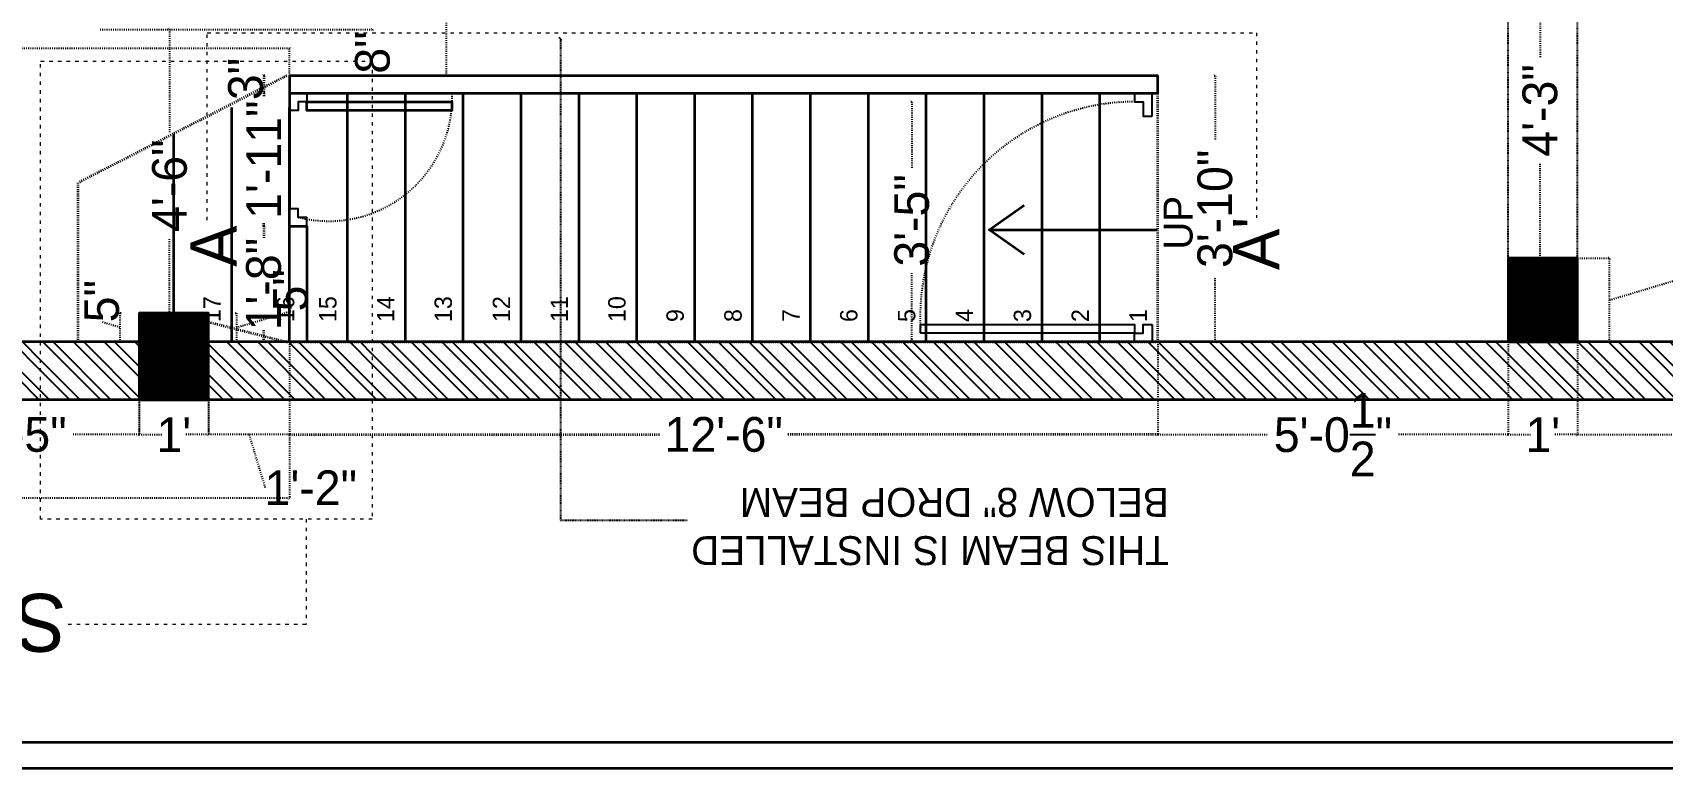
# Model space of a CAD drawing. Header units: inches. Extents: x -109431 to 29005, y -34715 to -1756.
# Drawn here: x -57856.7 to -57575.1, y -12871.1 to -12744 of the extents above; entities that cross this region are included whole.
import ezdxf

# ---------------------------------------------------------------- set-up
doc = ezdxf.new("R2010")
doc.units = ezdxf.units.IN
doc.header["$LTSCALE"] = 0.05
doc.header["$MEASUREMENT"] = 0
doc.header["$PDMODE"] = 3
doc.header["$PDSIZE"] = -4
doc.linetypes.add('ACAD_ISO03W100', pattern=[30, 12, -18])
doc.linetypes.add('DASHED2', pattern=[0.375, 0.25, -0.125])
doc.layers.get('Defpoints').update_dxf_attribs({"linetype": 'DASHED2'})
for name, color, linetype in [('beam', 80, 'DASHED2'), ('Column', 6, 'Continuous'), ('Dim', 4, 'Continuous'), ('Door', 3, 'Continuous'), ('text', 4, 'Continuous')]:
    doc.layers.add(name, color=color, linetype=linetype)
doc.layers.add('hatch', color=7, linetype='Continuous', lineweight=25)
doc.layers.add('WALL', color=7, linetype='Continuous', lineweight=35)
doc.styles.get("Standard").update_dxf_attribs({"font": 'stylu.ttf', "height": 6})
doc.dimstyles.new('STANDARD$0', dxfattribs={"dimscale": 0, "dimtxt": 4, "dimasz": 0.5, "dimexe": 0, "dimexo": 0, "dimgap": 0, "dimtad": 0, "dimzin": 0, "dimdsep": 46, "dimlunit": 4, "dimtxsty": 'Standard', "dimblk": 'ARCHTICK', "dimcen": 0.09375, "dimclrd": 256, "dimclre": 8, "dimclrt": 7, "dimadec": 0, "dimazin": 0, "dimtfac": 1, "dimtofl": 0, "dimtmove": 1, "dimatfit": 3, "dimldrblk": 'OBLIQUE', "dimfxl": 0.1875, "dimtolj": 1, "dimtzin": 0, "dimlwd": -1, "dimlwe": -1, "dimarcsym": 0})
pattern_1 = [(135, (-61807.3236, -97070.7595), (-2.65165043, -2.65165043), []), (135, (-61807.3236, -97068.9917), (-2.65165043, -2.65165043), [])]
pattern_2 = [(135, (-61807.32359, -97070.75951), (-0.08838834765, -0.08838834765), [])]

# ---------------------------------------------------------------- blocks, each defined once
blk = doc.blocks.new('_ArchTick')
at = {"color": 0, "const_width": 0.15}
blk.add_lwpolyline([(-0.5, -0.5), (0.5, 0.5)], dxfattribs=at)
blk = doc.blocks.new('*D245')
at = {"layer": 'Defpoints', "color": 0, "ltscale": 0.25, "transparency": 16777216}
for p in [(-57589.77, -12794.96), (-57426.77, -12797.46), (-57589.77, -12813.47)]:
    blk.add_point(p, dxfattribs=at)
at = {"layer": 'Dim', "color": 8, "linetype": 'ACAD_ISO03W100', "ltscale": 0.25, "transparency": 16777216}
for p, q in [((-57589.77, -12794.96), (-57589.77, -12813.47)), ((-57426.77, -12797.46), (-57426.77, -12813.47))]:
    blk.add_line(p, q, dxfattribs=at)
at = {"layer": 'Dim', "linetype": 'ACAD_ISO03W100', "ltscale": 0.25, "transparency": 16777216}
for p, q in [((-57589.77, -12813.47), (-57519.16, -12813.47)), ((-57426.77, -12813.47), (-57497.38, -12813.47))]:
    blk.add_line(p, q, dxfattribs=at)
at = {"layer": 'Dim', "ltscale": 0.25, "transparency": 16777216, "xscale": 0.5, "yscale": 0.5, "zscale": 0.5, "rotation": 180}
blk.add_blockref('_ArchTick', (-57589.77, -12813.47), dxfattribs=at)
at = {"layer": 'Dim', "ltscale": 0.25, "transparency": 16777216, "xscale": 0.5, "yscale": 0.5, "zscale": 0.5}
blk.add_blockref('_ArchTick', (-57426.77, -12813.47), dxfattribs=at)
at = {"layer": 'Dim', "color": 7, "ltscale": 0.25, "transparency": 16777216, "insert": (-57508.27, -12813.47), "char_height": 6, "attachment_point": 5}
blk.add_mtext('\\A1;13\'-7"', dxfattribs=at)
blk = doc.blocks.new('_OBLIQUE')
at = {"color": 0, "linetype": 'ByBlock'}
blk.add_line((-0.5, -0.5), (0.5, 0.5), dxfattribs=at)
blk = doc.blocks.new('*D246')
at = {"layer": 'Defpoints', "color": 0, "ltscale": 0.25, "transparency": 16777216}
for p in [(-57662.27, -12797.46), (-57601.77, -12797.46), (-57662.27, -12813.47)]:
    blk.add_point(p, dxfattribs=at)
at = {"layer": 'Dim', "color": 8, "linetype": 'ACAD_ISO03W100', "ltscale": 0.25, "transparency": 16777216}
for p, q in [((-57662.27, -12797.46), (-57662.27, -12813.47)), ((-57601.77, -12797.46), (-57601.77, -12813.47))]:
    blk.add_line(p, q, dxfattribs=at)
at = {"layer": 'Dim', "linetype": 'ACAD_ISO03W100', "ltscale": 0.25, "transparency": 16777216}
for p, q in [((-57662.27, -12813.47), (-57643.23, -12813.47)), ((-57601.77, -12813.47), (-57620.81, -12813.47))]:
    blk.add_line(p, q, dxfattribs=at)
at = {"layer": 'Dim', "ltscale": 0.25, "transparency": 16777216, "xscale": 0.5, "yscale": 0.5, "zscale": 0.5, "rotation": 180}
blk.add_blockref('_ArchTick', (-57662.27, -12813.47), dxfattribs=at)
at = {"layer": 'Dim', "ltscale": 0.25, "transparency": 16777216, "xscale": 0.5, "yscale": 0.5, "zscale": 0.5}
blk.add_blockref('_ArchTick', (-57601.77, -12813.47), dxfattribs=at)
at = {"layer": 'Dim', "color": 7, "ltscale": 0.25, "transparency": 16777216, "insert": (-57632.02, -12813.47), "char_height": 6, "attachment_point": 5}
blk.add_mtext('\\A1;5\'-0{\\H1x;\\S1/2;}"', dxfattribs=at)
blk = doc.blocks.new('*D247')
at = {"layer": 'Defpoints', "color": 0, "ltscale": 0.25, "transparency": 16777216}
for p in [(-57589.77, -12782.96), (-57584.24, -12782.96), (-57589.77, -12797.46)]:
    blk.add_point(p, dxfattribs=at)
at = {"layer": 'Dim', "color": 8, "linetype": 'ACAD_ISO03W100', "ltscale": 0.25, "transparency": 16777216}
for p, q in [((-57589.77, -12782.96), (-57584.24, -12782.96)), ((-57589.77, -12797.46), (-57584.24, -12797.46))]:
    blk.add_line(p, q, dxfattribs=at)
at = {"layer": 'Dim', "linetype": 'ACAD_ISO03W100', "ltscale": 0.25, "transparency": 16777216}
for p, q in [((-57584.24, -12797.46), (-57584.24, -12782.96)), ((-57584.24, -12790.21), (-57562.98, -12783.83))]:
    blk.add_line(p, q, dxfattribs=at)
at = {"layer": 'Dim', "ltscale": 0.25, "transparency": 16777216, "xscale": 0.5, "yscale": 0.5, "zscale": 0.5}
for p, rotation in [((-57584.24, -12782.96), 90), ((-57584.24, -12797.46), 270)]:
    blk.add_blockref('_ArchTick', p, dxfattribs=dict(at, rotation=rotation))
at = {"layer": 'Dim', "color": 7, "ltscale": 0.25, "transparency": 16777216, "insert": (-57562.98, -12773.57), "char_height": 6, "attachment_point": 5, "rotation": 90}
blk.add_mtext('\\A1;1\'-2{\\H1x;\\S1/2;}"', dxfattribs=at)
blk = doc.blocks.new('*D248')
at = {"layer": 'Defpoints', "color": 0, "ltscale": 0.25, "transparency": 16777216}
for p in [(-57608.77, -12731.96), (-57596.24, -12731.96), (-57589.77, -12782.96)]:
    blk.add_point(p, dxfattribs=at)
at = {"layer": 'Dim', "color": 8, "linetype": 'ACAD_ISO03W100', "ltscale": 0.25, "transparency": 16777216}
for p, q in [((-57608.77, -12731.96), (-57596.24, -12731.96)), ((-57589.77, -12782.96), (-57596.24, -12782.96))]:
    blk.add_line(p, q, dxfattribs=at)
at = {"layer": 'Dim', "linetype": 'ACAD_ISO03W100', "ltscale": 0.25, "transparency": 16777216}
for p, q in [((-57596.24, -12731.96), (-57596.24, -12748.37)), ((-57596.24, -12782.96), (-57596.24, -12766.54))]:
    blk.add_line(p, q, dxfattribs=at)
at = {"layer": 'Dim', "ltscale": 0.25, "transparency": 16777216, "xscale": 0.5, "yscale": 0.5, "zscale": 0.5}
for p, rotation in [((-57596.24, -12731.96), 90), ((-57596.24, -12782.96), 270)]:
    blk.add_blockref('_ArchTick', p, dxfattribs=dict(at, rotation=rotation))
at = {"layer": 'Dim', "color": 7, "ltscale": 0.25, "transparency": 16777216, "insert": (-57596.24, -12757.46), "char_height": 6, "attachment_point": 5, "rotation": 90}
blk.add_mtext('\\A1;4\'-3"', dxfattribs=at)
blk = doc.blocks.new('*D251')
at = {"layer": 'Defpoints', "color": 0, "ltscale": 0.25, "transparency": 16777216}
for p in [(-57589.77, -12794.96), (-57601.77, -12797.46), (-57601.77, -12813.47)]:
    blk.add_point(p, dxfattribs=at)
at = {"layer": 'Dim', "color": 8, "linetype": 'ACAD_ISO03W100', "ltscale": 0.25, "transparency": 16777216}
for p, q in [((-57589.77, -12794.96), (-57589.77, -12813.47)), ((-57601.77, -12797.46), (-57601.77, -12813.47))]:
    blk.add_line(p, q, dxfattribs=at)
at = {"layer": 'Dim', "linetype": 'ACAD_ISO03W100', "ltscale": 0.25, "transparency": 16777216}
for p, q in [((-57601.77, -12813.47), (-57597.85, -12813.47)), ((-57589.77, -12813.47), (-57593.69, -12813.47))]:
    blk.add_line(p, q, dxfattribs=at)
at = {"layer": 'Dim', "ltscale": 0.25, "transparency": 16777216, "xscale": 0.5, "yscale": 0.5, "zscale": 0.5, "rotation": 180}
blk.add_blockref('_ArchTick', (-57601.77, -12813.47), dxfattribs=at)
at = {"layer": 'Dim', "ltscale": 0.25, "transparency": 16777216, "xscale": 0.5, "yscale": 0.5, "zscale": 0.5}
blk.add_blockref('_ArchTick', (-57589.77, -12813.47), dxfattribs=at)
at = {"layer": 'Dim', "color": 7, "ltscale": 0.25, "transparency": 16777216, "insert": (-57595.77, -12813.47), "char_height": 6, "attachment_point": 5}
blk.add_mtext("\\A1;1'", dxfattribs=at)
blk = doc.blocks.new('*D252')
at = {"layer": 'Defpoints', "color": 0, "ltscale": 0.25, "transparency": 16777216}
for p in [(-57826.27, -12797.46), (-57812.27, -12797.46), (-57826.27, -12813.47)]:
    blk.add_point(p, dxfattribs=at)
at = {"layer": 'Dim', "color": 8, "linetype": 'ACAD_ISO03W100', "ltscale": 0.25, "transparency": 16777216}
for p, q in [((-57826.27, -12797.46), (-57826.27, -12813.47)), ((-57812.27, -12797.46), (-57812.27, -12813.47))]:
    blk.add_line(p, q, dxfattribs=at)
at = {"layer": 'Dim', "linetype": 'ACAD_ISO03W100', "ltscale": 0.25, "transparency": 16777216}
for p, q in [((-57812.27, -12813.47), (-57826.27, -12813.47)), ((-57819.27, -12813.47), (-57816.52, -12822.64))]:
    blk.add_line(p, q, dxfattribs=at)
at = {"layer": 'Dim', "ltscale": 0.25, "transparency": 16777216, "xscale": 0.5, "yscale": 0.5, "zscale": 0.5, "rotation": 180}
blk.add_blockref('_ArchTick', (-57826.27, -12813.47), dxfattribs=at)
at = {"layer": 'Dim', "ltscale": 0.25, "transparency": 16777216, "xscale": 0.5, "yscale": 0.5, "zscale": 0.5}
blk.add_blockref('_ArchTick', (-57812.27, -12813.47), dxfattribs=at)
at = {"layer": 'Dim', "color": 7, "ltscale": 0.25, "transparency": 16777216, "insert": (-57808.6, -12822.64), "char_height": 6, "attachment_point": 5}
blk.add_mtext('\\A1;1\'-2"', dxfattribs=at)
blk = doc.blocks.new('*D253')
at = {"layer": 'Defpoints', "color": 0, "ltscale": 0.25, "transparency": 16777216}
for p in [(-57826.27, -12792.46), (-57826.27, -12797.46), (-57821.47, -12797.46)]:
    blk.add_point(p, dxfattribs=at)
at = {"layer": 'Dim', "color": 8, "linetype": 'ACAD_ISO03W100', "ltscale": 0.25, "transparency": 16777216}
for p, q in [((-57821.65, -12792.46), (-57821.47, -12792.46)), ((-57821.65, -12797.46), (-57821.47, -12797.46))]:
    blk.add_line(p, q, dxfattribs=at)
at = {"layer": 'Dim', "linetype": 'ACAD_ISO03W100', "ltscale": 0.25, "transparency": 16777216}
for p, q in [((-57821.47, -12794.96), (-57812.08, -12792.14)), ((-57821.47, -12792.46), (-57821.47, -12797.46))]:
    blk.add_line(p, q, dxfattribs=at)
at = {"layer": 'Dim', "ltscale": 0.25, "transparency": 16777216, "xscale": 0.5, "yscale": 0.5, "zscale": 0.5}
for p, rotation in [((-57821.47, -12792.46), 90), ((-57821.47, -12797.46), 270)]:
    blk.add_blockref('_ArchTick', p, dxfattribs=dict(at, rotation=rotation))
at = {"layer": 'Dim', "color": 7, "ltscale": 0.25, "transparency": 16777216, "insert": (-57812.08, -12788.53), "char_height": 6, "attachment_point": 5, "rotation": 90}
blk.add_mtext('\\A1;5"', dxfattribs=at)
blk = doc.blocks.new('*D254')
at = {"layer": 'Defpoints', "color": 0, "ltscale": 0.25, "transparency": 16777216}
for p in [(-57838.27, -12792.46), (-57826.27, -12792.46), (-57838.27, -12813.47)]:
    blk.add_point(p, dxfattribs=at)
at = {"layer": 'Dim', "color": 8, "linetype": 'ACAD_ISO03W100', "ltscale": 0.25, "transparency": 16777216}
for p, q in [((-57838.27, -12792.46), (-57838.27, -12813.47)), ((-57826.27, -12792.46), (-57826.27, -12813.47))]:
    blk.add_line(p, q, dxfattribs=at)
at = {"layer": 'Dim', "linetype": 'ACAD_ISO03W100', "ltscale": 0.25, "transparency": 16777216}
for p, q in [((-57838.27, -12813.47), (-57834.35, -12813.47)), ((-57826.27, -12813.47), (-57830.19, -12813.47))]:
    blk.add_line(p, q, dxfattribs=at)
at = {"layer": 'Dim', "ltscale": 0.25, "transparency": 16777216, "xscale": 0.5, "yscale": 0.5, "zscale": 0.5, "rotation": 180}
blk.add_blockref('_ArchTick', (-57838.27, -12813.47), dxfattribs=at)
at = {"layer": 'Dim', "ltscale": 0.25, "transparency": 16777216, "xscale": 0.5, "yscale": 0.5, "zscale": 0.5}
blk.add_blockref('_ArchTick', (-57826.27, -12813.47), dxfattribs=at)
at = {"layer": 'Dim', "color": 7, "ltscale": 0.25, "transparency": 16777216, "insert": (-57832.27, -12813.47), "char_height": 6, "attachment_point": 5}
blk.add_mtext("\\A1;1'", dxfattribs=at)
blk = doc.blocks.new('*D255')
at = {"layer": 'Defpoints', "color": 0, "ltscale": 0.25, "transparency": 16777216}
for p in [(-57838.27, -12792.46), (-57841.58, -12797.46), (-57838.27, -12797.46)]:
    blk.add_point(p, dxfattribs=at)
at = {"layer": 'Dim', "linetype": 'ACAD_ISO03W100', "ltscale": 0.25, "transparency": 16777216}
for p, q in [((-57841.58, -12794.96), (-57844.71, -12794.02)), ((-57841.58, -12792.46), (-57841.58, -12797.46))]:
    blk.add_line(p, q, dxfattribs=at)
at = {"layer": 'Dim', "color": 8, "linetype": 'ACAD_ISO03W100', "ltscale": 0.25, "transparency": 16777216}
for p, q in [((-57841.39, -12792.46), (-57841.58, -12792.46)), ((-57841.39, -12797.46), (-57841.58, -12797.46))]:
    blk.add_line(p, q, dxfattribs=at)
at = {"layer": 'Dim', "ltscale": 0.25, "transparency": 16777216, "xscale": 0.5, "yscale": 0.5, "zscale": 0.5}
for p, rotation in [((-57841.58, -12792.46), 90), ((-57841.58, -12797.46), 270)]:
    blk.add_blockref('_ArchTick', p, dxfattribs=dict(at, rotation=rotation))
at = {"layer": 'Dim', "color": 7, "ltscale": 0.25, "transparency": 16777216, "insert": (-57844.71, -12790.41), "char_height": 6, "attachment_point": 5, "rotation": 90}
blk.add_mtext('\\A1;5"', dxfattribs=at)
blk = doc.blocks.new('*D256')
at = {"layer": 'Defpoints', "color": 0, "ltscale": 0.25, "transparency": 16777216}
for p in [(-57879.27, -12797.46), (-57838.27, -12797.46), (-57879.27, -12813.47)]:
    blk.add_point(p, dxfattribs=at)
at = {"layer": 'Dim', "color": 8, "linetype": 'ACAD_ISO03W100', "ltscale": 0.25, "transparency": 16777216}
for p, q in [((-57879.27, -12797.46), (-57879.27, -12813.47)), ((-57838.27, -12797.46), (-57838.27, -12813.47))]:
    blk.add_line(p, q, dxfattribs=at)
at = {"layer": 'Dim', "linetype": 'ACAD_ISO03W100', "ltscale": 0.25, "transparency": 16777216}
for p, q in [((-57879.27, -12813.47), (-57867.75, -12813.47)), ((-57838.27, -12813.47), (-57849.79, -12813.47))]:
    blk.add_line(p, q, dxfattribs=at)
at = {"layer": 'Dim', "ltscale": 0.25, "transparency": 16777216, "xscale": 0.5, "yscale": 0.5, "zscale": 0.5, "rotation": 180}
blk.add_blockref('_ArchTick', (-57879.27, -12813.47), dxfattribs=at)
at = {"layer": 'Dim', "ltscale": 0.25, "transparency": 16777216, "xscale": 0.5, "yscale": 0.5, "zscale": 0.5}
blk.add_blockref('_ArchTick', (-57838.27, -12813.47), dxfattribs=at)
at = {"layer": 'Dim', "color": 7, "ltscale": 0.25, "transparency": 16777216, "insert": (-57858.77, -12813.47), "char_height": 6, "attachment_point": 5}
blk.add_mtext('\\A1;3\'-5"', dxfattribs=at)
blk = doc.blocks.new('*D260')
at = {"layer": 'Defpoints', "color": 0, "ltscale": 0.25, "transparency": 16777216}
for p in [(-58028.07, -12775.4), (-57812.27, -12797.46), (-58028.07, -12824.47)]:
    blk.add_point(p, dxfattribs=at)
at = {"layer": 'Dim', "color": 8, "linetype": 'ACAD_ISO03W100', "ltscale": 0.25, "transparency": 16777216}
for p, q in [((-58028.07, -12775.4), (-58028.07, -12824.47)), ((-57812.27, -12797.46), (-57812.27, -12824.47))]:
    blk.add_line(p, q, dxfattribs=at)
at = {"layer": 'Dim', "linetype": 'ACAD_ISO03W100', "ltscale": 0.25, "transparency": 16777216}
for p, q in [((-58028.07, -12824.47), (-57936.78, -12824.47)), ((-57812.27, -12824.47), (-57903.56, -12824.47))]:
    blk.add_line(p, q, dxfattribs=at)
at = {"layer": 'Dim', "ltscale": 0.25, "transparency": 16777216, "xscale": 0.5, "yscale": 0.5, "zscale": 0.5, "rotation": 180}
blk.add_blockref('_ArchTick', (-58028.07, -12824.47), dxfattribs=at)
at = {"layer": 'Dim', "ltscale": 0.25, "transparency": 16777216, "xscale": 0.5, "yscale": 0.5, "zscale": 0.5}
blk.add_blockref('_ArchTick', (-57812.27, -12824.47), dxfattribs=at)
at = {"layer": 'Dim', "color": 7, "ltscale": 0.25, "transparency": 16777216, "insert": (-57920.17, -12824.47), "char_height": 6, "attachment_point": 5}
blk.add_mtext('\\A1;17\'-11{\\H1x;\\S3/4;}"', dxfattribs=at)
blk = doc.blocks.new('*D261')
at = {"layer": 'Defpoints', "color": 0, "ltscale": 0.25, "transparency": 16777216}
for p in [(-57845.02, -12743.46), (-57832.99, -12743.46), (-57826.27, -12797.46)]:
    blk.add_point(p, dxfattribs=at)
at = {"layer": 'Dim', "color": 8, "linetype": 'ACAD_ISO03W100', "ltscale": 0.25, "transparency": 16777216}
for p, q in [((-57845.02, -12743.46), (-57832.99, -12743.46)), ((-57826.27, -12797.46), (-57832.99, -12797.46))]:
    blk.add_line(p, q, dxfattribs=at)
at = {"layer": 'Dim', "linetype": 'ACAD_ISO03W100', "ltscale": 0.25, "transparency": 16777216}
for p, q in [((-57832.99, -12743.46), (-57832.99, -12761.37)), ((-57832.99, -12797.46), (-57832.99, -12779.54))]:
    blk.add_line(p, q, dxfattribs=at)
at = {"layer": 'Dim', "ltscale": 0.25, "transparency": 16777216, "xscale": 0.5, "yscale": 0.5, "zscale": 0.5}
for p, rotation in [((-57832.99, -12743.46), 90), ((-57832.99, -12797.46), 270)]:
    blk.add_blockref('_ArchTick', p, dxfattribs=dict(at, rotation=rotation))
at = {"layer": 'Dim', "color": 7, "ltscale": 0.25, "transparency": 16777216, "insert": (-57832.99, -12770.46), "char_height": 6, "attachment_point": 5, "rotation": 90}
blk.add_mtext('\\A1;4\'-6"', dxfattribs=at)
blk = doc.blocks.new('*D265')
at = {"layer": 'Defpoints', "color": 0, "ltscale": 0.25, "transparency": 16777216}
for p in [(-57662.27, -12751.46), (-57662.27, -12797.46), (-57652.39, -12797.46)]:
    blk.add_point(p, dxfattribs=at)
at = {"layer": 'Dim', "color": 8, "linetype": 'ACAD_ISO03W100', "ltscale": 0.25, "transparency": 16777216}
for p, q in [((-57652.57, -12751.46), (-57652.39, -12751.46)), ((-57652.57, -12797.46), (-57652.39, -12797.46))]:
    blk.add_line(p, q, dxfattribs=at)
at = {"layer": 'Dim', "linetype": 'ACAD_ISO03W100', "ltscale": 0.25, "transparency": 16777216}
for p, q in [((-57652.39, -12751.46), (-57652.39, -12762.5)), ((-57652.39, -12797.46), (-57652.39, -12786.42))]:
    blk.add_line(p, q, dxfattribs=at)
at = {"layer": 'Dim', "ltscale": 0.25, "transparency": 16777216, "xscale": 0.5, "yscale": 0.5, "zscale": 0.5}
for p, rotation in [((-57652.39, -12751.46), 90), ((-57652.39, -12797.46), 270)]:
    blk.add_blockref('_ArchTick', p, dxfattribs=dict(at, rotation=rotation))
at = {"layer": 'Dim', "color": 7, "ltscale": 0.25, "transparency": 16777216, "insert": (-57652.39, -12774.46), "char_height": 6, "attachment_point": 5, "rotation": 90}
blk.add_mtext('\\A1;3\'-10"', dxfattribs=at)
blk = doc.blocks.new('*D228')
at = {"layer": 'Defpoints', "color": 0, "ltscale": 0.25, "transparency": 16777216}
for p in [(-58028.07, -12746.79), (-57812.27, -12751.46), (-58028.07, -12753.1)]:
    blk.add_point(p, dxfattribs=at)
at = {"layer": 'Dim', "color": 8, "linetype": 'ACAD_ISO03W100', "ltscale": 0.25, "transparency": 16777216}
for p, q in [((-58028.07, -12753.1), (-58028.07, -12746.79)), ((-57812.27, -12751.46), (-57812.27, -12746.79))]:
    blk.add_line(p, q, dxfattribs=at)
at = {"layer": 'Dim', "linetype": 'ACAD_ISO03W100', "ltscale": 0.25, "transparency": 16777216}
for p, q in [((-58028.07, -12746.79), (-57936.78, -12746.79)), ((-57812.27, -12746.79), (-57903.56, -12746.79))]:
    blk.add_line(p, q, dxfattribs=at)
at = {"layer": 'Dim', "ltscale": 0.25, "transparency": 16777216, "xscale": 0.5, "yscale": 0.5, "zscale": 0.5, "rotation": 180}
blk.add_blockref('_ArchTick', (-58028.07, -12746.79), dxfattribs=at)
at = {"layer": 'Dim', "ltscale": 0.25, "transparency": 16777216, "xscale": 0.5, "yscale": 0.5, "zscale": 0.5}
blk.add_blockref('_ArchTick', (-57812.27, -12746.79), dxfattribs=at)
at = {"layer": 'Dim', "color": 7, "ltscale": 0.25, "transparency": 16777216, "insert": (-57920.17, -12746.79), "char_height": 6, "attachment_point": 5}
blk.add_mtext('\\A1;17\'-11{\\H1x;\\S3/4;}"', dxfattribs=at)
blk = doc.blocks.new('*D266')
at = {"layer": 'Defpoints', "color": 0, "ltscale": 0.25, "transparency": 16777216}
for p in [(-57785.16, -12545.43), (-57782.04, -12545.43), (-57782.04, -12751.46)]:
    blk.add_point(p, dxfattribs=at)
at = {"layer": 'Dim', "color": 8, "linetype": 'ACAD_ISO03W100', "ltscale": 0.25, "transparency": 16777216}
for p, q in [((-57782.04, -12545.43), (-57785.16, -12545.43)), ((-57782.04, -12751.46), (-57785.16, -12751.46))]:
    blk.add_line(p, q, dxfattribs=at)
at = {"layer": 'Dim', "linetype": 'ACAD_ISO03W100', "ltscale": 0.25, "transparency": 16777216}
for p, q in [((-57785.16, -12545.43), (-57785.16, -12637.55)), ((-57785.16, -12751.46), (-57785.16, -12659.34))]:
    blk.add_line(p, q, dxfattribs=at)
at = {"layer": 'Dim', "ltscale": 0.25, "transparency": 16777216, "xscale": 0.5, "yscale": 0.5, "zscale": 0.5}
for p, rotation in [((-57785.16, -12545.43), 90), ((-57785.16, -12751.46), 270)]:
    blk.add_blockref('_ArchTick', p, dxfattribs=dict(at, rotation=rotation))
at = {"layer": 'Dim', "color": 7, "ltscale": 0.25, "transparency": 16777216, "insert": (-57785.16, -12648.45), "char_height": 6, "attachment_point": 5, "rotation": 90}
blk.add_mtext('\\A1;17\'-2"', dxfattribs=at)
blk = doc.blocks.new('*D267')
at = {"layer": 'Defpoints', "color": 0, "ltscale": 0.25, "transparency": 16777216}
for p in [(-57834.52, -12743.46), (-57797.94, -12743.46), (-57812.27, -12751.46)]:
    blk.add_point(p, dxfattribs=at)
at = {"layer": 'Dim', "color": 8, "linetype": 'ACAD_ISO03W100', "ltscale": 0.25, "transparency": 16777216}
for p, q in [((-57834.52, -12743.46), (-57797.94, -12743.46)), ((-57812.27, -12751.46), (-57797.94, -12751.46))]:
    blk.add_line(p, q, dxfattribs=at)
at = {"layer": 'Dim', "linetype": 'ACAD_ISO03W100', "ltscale": 0.25, "transparency": 16777216}
for p, q in [((-57797.94, -12743.46), (-57797.94, -12743.66)), ((-57797.94, -12751.46), (-57797.94, -12751.26))]:
    blk.add_line(p, q, dxfattribs=at)
at = {"layer": 'Dim', "ltscale": 0.25, "transparency": 16777216, "xscale": 0.5, "yscale": 0.5, "zscale": 0.5}
for p, rotation in [((-57797.94, -12743.46), 90), ((-57797.94, -12751.46), 270)]:
    blk.add_blockref('_ArchTick', p, dxfattribs=dict(at, rotation=rotation))
at = {"layer": 'Dim', "color": 7, "ltscale": 0.25, "transparency": 16777216, "insert": (-57797.94, -12747.46), "char_height": 6, "attachment_point": 5, "rotation": 90}
blk.add_mtext('\\A1;8"', dxfattribs=at)
blk = doc.blocks.new('*D219')
at = {"layer": 'Defpoints', "color": 0, "ltscale": 0.25, "transparency": 16777216}
for p in [(-57812.27, -12797.46), (-57662.27, -12797.46), (-57662.27, -12813.47)]:
    blk.add_point(p, dxfattribs=at)
at = {"layer": 'WALL', "color": 8, "linetype": 'ACAD_ISO03W100', "ltscale": 0.25, "transparency": 16777216}
for p, q in [((-57812.27, -12813.28), (-57812.27, -12813.47)), ((-57662.27, -12813.28), (-57662.27, -12813.47))]:
    blk.add_line(p, q, dxfattribs=at)
at = {"layer": 'WALL', "linetype": 'ACAD_ISO03W100', "ltscale": 0.25, "transparency": 16777216}
for p, q in [((-57812.27, -12813.47), (-57748.16, -12813.47)), ((-57662.27, -12813.47), (-57726.38, -12813.47))]:
    blk.add_line(p, q, dxfattribs=at)
at = {"layer": 'WALL', "ltscale": 0.25, "transparency": 16777216, "xscale": 0.5, "yscale": 0.5, "zscale": 0.5, "rotation": 180}
blk.add_blockref('_ArchTick', (-57812.27, -12813.47), dxfattribs=at)
at = {"layer": 'WALL', "ltscale": 0.25, "transparency": 16777216, "xscale": 0.5, "yscale": 0.5, "zscale": 0.5}
blk.add_blockref('_ArchTick', (-57662.27, -12813.47), dxfattribs=at)
at = {"layer": 'WALL', "color": 7, "ltscale": 0.25, "transparency": 16777216, "insert": (-57737.27, -12813.47), "char_height": 6, "attachment_point": 5}
blk.add_mtext('\\A1;12\'-6"', dxfattribs=at)
blk = doc.blocks.new('*D220')
at = {"layer": 'Defpoints', "color": 0, "ltscale": 0.25, "transparency": 16777216}
for p in [(-57812.27, -12754.46), (-57816.74, -12777.46), (-57812.27, -12777.46)]:
    blk.add_point(p, dxfattribs=at)
at = {"layer": 'WALL', "color": 8, "linetype": 'ACAD_ISO03W100', "ltscale": 0.25, "transparency": 16777216}
for p, q in [((-57816.55, -12754.46), (-57816.74, -12754.46)), ((-57816.55, -12777.46), (-57816.74, -12777.46))]:
    blk.add_line(p, q, dxfattribs=at)
at = {"layer": 'WALL', "linetype": 'ACAD_ISO03W100', "ltscale": 0.25, "transparency": 16777216}
for p, q in [((-57816.74, -12754.46), (-57816.74, -12755.07)), ((-57816.74, -12777.46), (-57816.74, -12776.85))]:
    blk.add_line(p, q, dxfattribs=at)
at = {"layer": 'WALL', "ltscale": 0.25, "transparency": 16777216, "xscale": 0.5, "yscale": 0.5, "zscale": 0.5}
for p, rotation in [((-57816.74, -12754.46), 90), ((-57816.74, -12777.46), 270)]:
    blk.add_blockref('_ArchTick', p, dxfattribs=dict(at, rotation=rotation))
at = {"layer": 'WALL', "color": 7, "ltscale": 0.25, "transparency": 16777216, "insert": (-57816.74, -12765.96), "char_height": 6, "attachment_point": 5, "rotation": 90}
blk.add_mtext('\\A1;1\'-11"', dxfattribs=at)
blk = doc.blocks.new('*D239')
at = {"layer": 'Defpoints', "color": 0, "ltscale": 0.25, "transparency": 16777216}
for p in [(-57816.74, -12777.46), (-57799.88, -12777.46), (-57799.88, -12797.46)]:
    blk.add_point(p, dxfattribs=at)
at = {"layer": 'WALL', "color": 8, "linetype": 'ACAD_ISO03W100', "ltscale": 0.25, "transparency": 16777216}
for p, q in [((-57816.55, -12777.46), (-57816.74, -12777.46)), ((-57816.55, -12797.46), (-57816.74, -12797.46))]:
    blk.add_line(p, q, dxfattribs=at)
at = {"layer": 'WALL', "linetype": 'ACAD_ISO03W100', "ltscale": 0.25, "transparency": 16777216}
for p, q in [((-57816.74, -12777.46), (-57816.74, -12779.54)), ((-57816.74, -12797.46), (-57816.74, -12795.37))]:
    blk.add_line(p, q, dxfattribs=at)
at = {"layer": 'WALL', "ltscale": 0.25, "transparency": 16777216, "xscale": 0.5, "yscale": 0.5, "zscale": 0.5}
for p, rotation in [((-57816.74, -12777.46), 90), ((-57816.74, -12797.46), 270)]:
    blk.add_blockref('_ArchTick', p, dxfattribs=dict(at, rotation=rotation))
at = {"layer": 'WALL', "color": 7, "ltscale": 0.25, "transparency": 16777216, "insert": (-57816.74, -12787.46), "char_height": 6, "attachment_point": 5, "rotation": 90}
blk.add_mtext('\\A1;1\'-8"', dxfattribs=at)
blk = doc.blocks.new('*D240')
at = {"layer": 'Defpoints', "color": 0, "ltscale": 0.25, "transparency": 16777216}
for p in [(-57812.27, -12751.46), (-57816.74, -12754.46), (-57812.27, -12754.46)]:
    blk.add_point(p, dxfattribs=at)
at = {"layer": 'WALL', "color": 8, "linetype": 'ACAD_ISO03W100', "ltscale": 0.25, "transparency": 16777216}
for p, q in [((-57816.55, -12751.46), (-57816.74, -12751.46)), ((-57816.55, -12754.46), (-57816.74, -12754.46))]:
    blk.add_line(p, q, dxfattribs=at)
at = {"layer": 'WALL', "linetype": 'ACAD_ISO03W100', "ltscale": 0.25, "transparency": 16777216}
blk.add_line((-57816.74, -12751.46), (-57816.74, -12754.46), dxfattribs=at)
at = {"layer": 'WALL', "ltscale": 0.25, "transparency": 16777216, "xscale": 0.5, "yscale": 0.5, "zscale": 0.5}
for p, rotation in [((-57816.74, -12751.46), 90), ((-57816.74, -12754.46), 270)]:
    blk.add_blockref('_ArchTick', p, dxfattribs=dict(at, rotation=rotation))
at = {"layer": 'WALL', "color": 7, "ltscale": 0.25, "transparency": 16777216, "insert": (-57819.85, -12752.03), "char_height": 6, "attachment_point": 5, "rotation": 90}
blk.add_mtext('\\A1;3"', dxfattribs=at)
blk = doc.blocks.new('*D221')
at = {"layer": 'beam', "color": 8, "linetype": 'ACAD_ISO03W100', "ltscale": 0.25, "transparency": 16777216}
for p, q in [((-57704.96, -12755.96), (-57704.77, -12755.96)), ((-57704.96, -12796.96), (-57704.77, -12796.96))]:
    blk.add_line(p, q, dxfattribs=at)
at = {"layer": 'beam', "linetype": 'ACAD_ISO03W100', "ltscale": 0.25, "transparency": 16777216}
for p, q in [((-57704.77, -12755.96), (-57704.77, -12767.48)), ((-57704.77, -12796.96), (-57704.77, -12785.44))]:
    blk.add_line(p, q, dxfattribs=at)
at = {"layer": 'Defpoints', "color": 0, "ltscale": 0.25, "transparency": 16777216}
for p in [(-57705.27, -12755.96), (-57704.77, -12755.96), (-57705.27, -12796.96)]:
    blk.add_point(p, dxfattribs=at)
at = {"layer": 'beam', "ltscale": 0.25, "transparency": 16777216, "xscale": 0.5, "yscale": 0.5, "zscale": 0.5}
for p, rotation in [((-57704.77, -12755.96), 90), ((-57704.77, -12796.96), 270)]:
    blk.add_blockref('_ArchTick', p, dxfattribs=dict(at, rotation=rotation))
at = {"layer": 'beam', "color": 7, "ltscale": 0.25, "transparency": 16777216, "insert": (-57704.77, -12776.46), "char_height": 6, "attachment_point": 5, "rotation": 90}
blk.add_mtext('\\A1;3\'-5"', dxfattribs=at)

msp = doc.modelspace()

# ---------------------------------------------------------------- hatches: boundary and pattern name
at = {"layer": 'Column', "ltscale": 0.25, "true_color": 0xf8991e}
h = msp.add_hatch(dxfattribs=at)
h.set_pattern_fill('ANSI31', color=30, angle=90)
h.set_pattern_definition(pattern_2)
h.paths.add_polyline_path([(-57601.77112, -12782.95926), (-57601.77112, -12797.45926), (-57589.77112, -12797.45926), (-57589.77112, -12782.95926)])
at = {"layer": 'Column', "ltscale": 0.25}
h = msp.add_hatch(dxfattribs=at)
h.set_pattern_fill('ANSI31', color=1, angle=90)
h.set_pattern_definition(pattern_2)
h.paths.add_polyline_path([(-57838.27112, -12792.45926), (-57838.27112, -12807.45926), (-57826.27112, -12807.45926), (-57826.27112, -12792.45926)])
at = {"layer": 'hatch', "ltscale": 0.25}
h = msp.add_hatch(dxfattribs=at)
h.set_pattern_fill('ANSI32', color=8, scale=10, angle=90)
h.set_pattern_definition(pattern_1)
h.paths.add_polyline_path([(-58028.06742, -12775.39798), (-58028.06742, -12545.39798), (-57599.27069, -12545.45926), (-57599.27069, -12538.45926), (-58038.06742, -12538.45926), (-58038.06742, -12807.45926), (-57855.28988, -12807.45926), (-57855.28988, -12797.45926), (-57879.27112, -12797.45926), (-57890.77112, -12797.45926), (-57890.77112, -12786.45926), (-57989.56742, -12778.49973), (-58001.06742, -12777.57323)])
h.paths.add_polyline_path([(-58000.65298, -12778.60393), (-58000.65298, -12771.51252), (-58008.89581, -12771.51252), (-58008.89581, -12778.60393)], flags=24)
h = msp.add_hatch(dxfattribs=at)
h.set_pattern_fill('ANSI32', color=8, scale=10, angle=90)
h.set_pattern_definition(pattern_1)
h.paths.add_polyline_path([(-57589.77112, -12797.45926), (-57589.77112, -12807.45926), (-57416.77112, -12807.45926), (-57416.77112, -12766.45926), (-57426.77112, -12766.45926), (-57426.77112, -12797.45926)])
h = msp.add_hatch(dxfattribs=at)
h.set_pattern_fill('ANSI32', color=8, scale=10, angle=90)
h.set_pattern_definition(pattern_1)
h.paths.add_polyline_path([(-57838.27112, -12792.45926), (-57838.27112, -12797.45926), (-57855.28988, -12797.45926), (-57855.28988, -12807.45926), (-57797.98119, -12807.45926), (-57797.98119, -12797.45926), (-57812.27112, -12797.45926), (-57826.27112, -12797.45926), (-57826.27112, -12792.45926)])
h = msp.add_hatch(dxfattribs=at)
h.set_pattern_fill('ANSI32', color=8, scale=10, angle=90)
h.set_pattern_definition(pattern_1)
h.paths.add_polyline_path([(-57797.98119, -12797.45926), (-57797.98119, -12807.45926), (-57662.27112, -12807.45926), (-57620.77112, -12807.45926), (-57601.77112, -12807.45926), (-57601.77112, -12797.45926), (-57620.77112, -12797.45926), (-57662.27112, -12797.45926)])
h = msp.add_hatch(dxfattribs=at)
h.set_pattern_fill('ANSI32', color=8, scale=10, angle=90)
h.set_pattern_definition(pattern_1)
h.paths.add_polyline_path([(-57601.77112, -12797.45926), (-57601.77112, -12807.45926), (-57589.77112, -12807.45926), (-57589.77112, -12797.45926)])

# ---------------------------------------------------------------- linework, layer by layer
at = {"layer": 'beam', "ltscale": 0.25}
for points in [[(-57601.77112, -12782.95926), (-57601.73718, -12545.45891)], [(-57589.77112, -12782.95926), (-57589.73718, -12550.45926)]]:
    msp.add_lwpolyline(points, dxfattribs=at)
at = {"layer": 'Door', "ltscale": 0.25}
for points in [[(-57812.27112, -12757.45926), (-57812.27112, -12754.45926), (-57809.27112, -12754.45926), (-57809.27112, -12755.95926), (-57810.77112, -12755.95926), (-57810.77112, -12757.45926)], [(-57663.27961, -12758.45926), (-57663.27961, -12754.45926), (-57666.27961, -12754.45926), (-57666.27961, -12755.95926), (-57664.77961, -12755.95926), (-57664.77961, -12758.45926)], [(-57812.27112, -12774.45926), (-57812.27112, -12777.45926), (-57809.27112, -12777.45926), (-57809.27112, -12775.95926), (-57810.77112, -12775.95926), (-57810.77112, -12774.45926)], [(-57703.27961, -12795.95926), (-57703.27961, -12794.45926), (-57666.27961, -12794.45926), (-57666.27961, -12795.95926)], [(-57663.27961, -12794.45926), (-57663.27961, -12797.45926), (-57666.27961, -12797.45926), (-57666.27961, -12795.95926), (-57664.77961, -12795.95926), (-57664.77961, -12794.45926)]]:
    msp.add_lwpolyline(points, close=True, dxfattribs=at)
at = {"layer": 'Door', "linetype": 'ACAD_ISO03W100', "ltscale": 0.25}
for centre, radius, start, end in [((-57805.4876, -12755.24939), 21.33126, 255.6591876, 2.1227767), ((-57666.22039, -12793.06673), 37.10751, 90.0914365, 182.923435)]:
    msp.add_arc(centre, radius, start, end, dxfattribs=at)
at = {"layer": 'WALL', "ltscale": 0.25}
for points in [[(-58086.1134, -12871.12536), (-58086.1134, -12225.31846), (-57305.15372, -12225.31846), (-57305.15372, -12871.12536)], [(-58081.64171, -12866.65366), (-58081.64171, -12229.79015), (-57309.62542, -12229.79015), (-57309.62542, -12866.65366)], [(-57812.27112, -12751.45926), (-57812.27112, -12754.45926), (-57662.27112, -12754.45926), (-57662.27112, -12751.45926)], [(-57809.27112, -12755.95926), (-57784.27112, -12755.95926), (-57784.27112, -12757.45926), (-57809.27112, -12757.45926)], [(-57812.27112, -12797.45926), (-57812.27112, -12777.45926), (-57809.27112, -12777.45926), (-57809.27112, -12797.45926)], [(-57589.77112, -12797.45926), (-57589.77112, -12782.95926), (-57601.77112, -12782.95926), (-57601.77112, -12797.45926)], [(-57838.27112, -12792.45926), (-57838.27112, -12807.45926), (-57826.27112, -12807.45926), (-57826.27112, -12792.45926)]]:
    msp.add_lwpolyline(points, close=True, dxfattribs=at)
at = {"layer": 'WALL', "color": 3, "linetype": 'ACAD_ISO03W100', "lineweight": 5}
for points in [[(-57826.49538, -12776.41802), (-57826.49538, -12744.03485), (-57645.23289, -12744.03485), (-57645.23289, -12776.04091)], [(-57809.42313, -12828.0696), (-57809.42313, -12846.28335), (-57851.28996, -12846.28335)]]:
    msp.add_lwpolyline(points, dxfattribs=at)
msp.add_lwpolyline([(-57855.28988, -12828.0696), (-57855.28988, -12748.97741), (-57797.98119, -12748.97741), (-57797.98119, -12828.0696)], close=True, dxfattribs=at)
at = {"layer": 'WALL', "color": 8, "linetype": 'ACAD_ISO03W100', "ltscale": 0.25}
for points in [[(-57812.77112, -12751.45926), (-57848.77112, -12769.95926)], [(-57826.27112, -12793.99772), (-57812.77112, -12797.45926), (-57662.27112, -12797.45926), (-57662.27112, -12754.45926)], [(-57848.77112, -12797.45926), (-57848.77112, -12769.95926)]]:
    msp.add_lwpolyline(points, dxfattribs=at)
at = {"layer": 'WALL', "ltscale": 0.25}
for points in [[(-57662.27112, -12754.45926), (-57662.27112, -12751.45926), (-57812.27112, -12751.45926), (-57812.27112, -12774.45926)], [(-57416.77112, -12766.45926), (-57416.77112, -12807.45926), (-57601.77112, -12807.45926)], [(-57812.27112, -12797.45926), (-57826.27112, -12797.45926), (-57826.27112, -12792.45926), (-57838.27112, -12792.45926), (-57838.27112, -12797.45926), (-57879.27112, -12797.45926), (-57879.27112, -12781.45926), (-57890.77112, -12781.45926), (-57890.77112, -12786.45926), (-57890.77112, -12786.45926)], [(-57601.77112, -12797.45926), (-57620.77112, -12797.45926), (-57662.27112, -12797.45926), (-57812.27112, -12797.45926)], [(-57426.77112, -12797.45926), (-57601.77112, -12797.45926)], [(-57601.77112, -12807.45926), (-57620.77112, -12807.45926), (-57662.27112, -12807.45926), (-58038.06742, -12807.45926)]]:
    msp.add_lwpolyline(points, dxfattribs=at)
at = {"layer": 'WALL', "color": 8, "ltscale": 0.25}
for points in [[(-57802.27112, -12797.45926), (-57802.27112, -12754.45926)], [(-57792.27112, -12797.45926), (-57792.27112, -12754.45926)], [(-57782.27112, -12797.45926), (-57782.27112, -12754.45926)], [(-57772.27112, -12797.45926), (-57772.27112, -12754.45926)], [(-57762.27112, -12797.45926), (-57762.27112, -12754.45926)], [(-57752.27112, -12797.45926), (-57752.27112, -12754.45926)], [(-57742.27112, -12797.45926), (-57742.27112, -12754.45926)], [(-57732.27112, -12797.45926), (-57732.27112, -12754.45926)], [(-57722.27112, -12797.45926), (-57722.27112, -12754.45926)], [(-57712.27112, -12797.45926), (-57712.27112, -12754.45926)], [(-57702.27112, -12797.45926), (-57702.27112, -12754.45926)], [(-57692.27112, -12797.45926), (-57692.27112, -12754.45926)], [(-57682.27112, -12797.45926), (-57682.27112, -12754.45926)], [(-57672.27112, -12797.45926), (-57672.27112, -12754.45926)], [(-57822.27112, -12797.45926), (-57822.27112, -12756.95926)], [(-57812.27112, -12796.66284), (-57812.27112, -12756.95926)], [(-57832.27112, -12792.45926), (-57832.27112, -12761.4801)]]:
    msp.add_lwpolyline(points, dxfattribs=at)

# ---------------------------------------------------------------- texts
at = {"layer": 'beam', "ltscale": 0.25, "insert": (-57660.3952, -12836.00543), "char_height": 5, "attachment_point": 1, "rotation": 180}
msp.add_mtext_dynamic_manual_height_columns('THIS BEAM IS INSTALLED BELOW 8" DROP BEAM', width=93.8713222, gutter_width=1, heights=[0], dxfattribs=at)
at = {"layer": 'Dim', "ltscale": 0.25, "attachment_point": 1, "rotation": 90}
for s, insert, char_height in [('UP ', (-57661.27303, -12781.51417), 5), ('17 ', (-57827.17303, -12794.01417), 3), ('16', (-57814.46172, -12794.01417), 3), ('15', (-57807.17303, -12794.01417), 3), ('14 ', (-57797.17303, -12794.01417), 3), ('13 ', (-57787.22905, -12794.01417), 3), ('12 ', (-57777.17303, -12794.01417), 3), ('11 ', (-57767.17303, -12794.01417), 3), ('10 ', (-57757.22905, -12794.01417), 3), ('9 ', (-57747.17303, -12794.01417), 3), ('8 ', (-57737.17303, -12794.01417), 3), ('7 ', (-57727.17303, -12794.01417), 3), ('6 ', (-57717.17303, -12794.01417), 3), ('5 ', (-57707.17303, -12794.01417), 3), ('4 ', (-57697.22905, -12794.01417), 3), ('3 ', (-57687.17303, -12794.01417), 3), ('2 ', (-57677.17303, -12794.01417), 3), ('1 ', (-57667.17303, -12794.01417), 3)]:
    msp.add_mtext_dynamic_manual_height_columns(s, width=44, gutter_width=1, heights=[0], dxfattribs=dict(at, insert=insert, char_height=char_height))
at = {"layer": 'text', "color": 3, "ltscale": 0.25, "attachment_point": 1}
for s, insert, char_height, rotation in [('A', (-57829.40306, -12784.48054), 8, 90), ("A'", (-57649.30227, -12785.03386), 8, 90), ("SECTION BB'", (-57850.86043, -12850.96872), 10, 180)]:
    msp.add_mtext_dynamic_manual_height_columns(s, width=153.5561333, gutter_width=1, heights=[0], dxfattribs=dict(at, insert=insert, char_height=char_height, rotation=rotation))

# ---------------------------------------------------------------- dimensions: what is measured, and where the dimension line sits
at = {"layer": 'beam', "ltscale": 0.25}
dim = msp.add_linear_dim(base=(-57704.77112, -12755.95926), p1=(-57705.27112, -12796.95926), p2=(-57705.27112, -12755.95926), angle=90, dimstyle='STANDARD$0', override={"dimscale": 1, "dimfxlon": 1}, dxfattribs=at)
dim.commit()
dim.dimension.update_dxf_attribs({"geometry": '*D221', "text_midpoint": (-57704.77112, -12776.45926)})
at = {"layer": 'Dim', "ltscale": 0.25}
for base, p1, p2, angle, override, picture, middle in [((-57785.16004, -12545.43353), (-57782.04321, -12751.45926), (-57782.04279, -12545.43353), 90, {"dimscale": 1}, '*D266', (-57785.16004, -12648.4464)), ((-57596.24043, -12731.95926), (-57589.77112, -12782.95926), (-57608.77112, -12731.95926), 90, {"dimscale": 1}, '*D248', (-57596.24043, -12757.45926)), ((-58028.06742, -12746.78643), (-57812.27112, -12751.45926), (-58028.06742, -12753.0989), 180, {"dimscale": 1}, '*D228', (-57920.16927, -12746.78643)), ((-57832.98973, -12743.45926), (-57826.27112, -12797.45926), (-57845.02112, -12743.45926), 90, {"dimscale": 1}, '*D261', (-57832.98973, -12770.45926)), ((-57797.93837, -12743.45926), (-57812.27112, -12751.45926), (-57834.52112, -12743.45926), 90, {"dimscale": 1}, '*D267', (-57797.93837, -12747.45926)), ((-57652.38659, -12797.45926), (-57662.27112, -12751.45926), (-57662.27112, -12797.45926), 90, {"dimscale": 1, "dimfxlon": 1}, '*D265', (-57652.38659, -12774.45926)), ((-57584.24043, -12782.95926), (-57589.77112, -12797.45926), (-57589.77112, -12782.95926), 90, {"dimscale": 1}, '*D247', (-57562.98347, -12783.83218)), ((-58028.06742, -12824.46676), (-57812.27112, -12797.45926), (-58028.06742, -12775.39798), 180, {"dimscale": 1}, '*D260', (-57920.16927, -12824.46676)), ((-57821.4661, -12797.45926), (-57826.27112, -12792.45926), (-57826.27112, -12797.45926), 90, {"dimscale": 1, "dimfxlon": 1}, '*D253', (-57812.07738, -12792.14264)), ((-57841.57744, -12797.45926), (-57838.27112, -12792.45926), (-57838.27112, -12797.45926), 90, {"dimscale": 1, "dimfxlon": 1}, '*D255', (-57844.70702, -12794.02039)), ((-57838.27112, -12813.46676), (-57826.27112, -12792.45926), (-57838.27112, -12792.45926), 180, {"dimscale": 1}, '*D254', (-57832.27112, -12813.46676)), ((-57601.77112, -12813.46676), (-57589.77112, -12794.95926), (-57601.77112, -12797.45926), 180, {"dimscale": 1}, '*D251', (-57595.77112, -12813.46676)), ((-57589.77112, -12813.46676), (-57426.77112, -12797.45926), (-57589.77112, -12794.95926), 180, {"dimscale": 1}, '*D245', (-57508.27112, -12813.46676)), ((-57879.27112, -12813.46676), (-57838.27112, -12797.45926), (-57879.27112, -12797.45926), 180, {"dimscale": 1}, '*D256', (-57858.77112, -12813.46676)), ((-57826.27112, -12813.46676), (-57812.27112, -12797.45926), (-57826.27112, -12797.45926), 180, {"dimscale": 1}, '*D252', (-57816.51775, -12822.64465)), ((-57662.27112, -12813.46676), (-57601.77112, -12797.45926), (-57662.27112, -12797.45926), 180, {"dimscale": 1}, '*D246', (-57632.02112, -12813.46676))]:
    dim = msp.add_linear_dim(base=base, p1=p1, p2=p2, angle=angle, dimstyle='STANDARD$0', override=override, dxfattribs=at)
    dim.commit()
    dim.dimension.update_dxf_attribs({"geometry": picture, "text_midpoint": middle})
at = {"layer": 'WALL', "ltscale": 0.25}
for base, p1, p2, angle, picture, middle in [((-57816.73767, -12754.45926), (-57812.27112, -12751.45926), (-57812.27112, -12754.45926), 90, '*D240', (-57819.84528, -12752.02698)), ((-57816.73767, -12777.45926), (-57812.27112, -12754.45926), (-57812.27112, -12777.45926), 90, '*D220', (-57816.73767, -12765.95926)), ((-57816.73767, -12777.45926), (-57799.87536, -12797.45926), (-57799.87536, -12777.45926), 90, '*D239', (-57816.73767, -12787.45926)), ((-57662.27112, -12813.46676), (-57812.27112, -12797.45926), (-57662.27112, -12797.45926), 180, '*D219', (-57737.27112, -12813.46676))]:
    dim = msp.add_linear_dim(base=base, p1=p1, p2=p2, angle=angle, dimstyle='STANDARD$0', override={"dimscale": 1, "dimfxlon": 1}, dxfattribs=at)
    dim.commit()
    dim.dimension.update_dxf_attribs({"geometry": picture, "text_midpoint": middle})

# ---------------------------------------------------------------- leaders
at = {"layer": 'beam', "ltscale": 0.25}
msp.add_leader([(-57765.46279, -12745.12344), (-57765.46279, -12828.2375), (-57743.44545, -12828.2375)], dimstyle='STANDARD$0', override={"dimscale": 1, "dimfxlon": 1}, dxfattribs=at)
at = {"layer": 'WALL', "ltscale": 0.25}
msp.add_leader([(-57691.39484, -12778.08224), (-57662.3609, -12778.08224)], dimstyle='STANDARD$0', override={"dimscale": 1, "dimasz": 6, "dimldrblk": 'Open90', "dimfxlon": 1}, dxfattribs=at)

doc.saveas('drawing.dxf')
